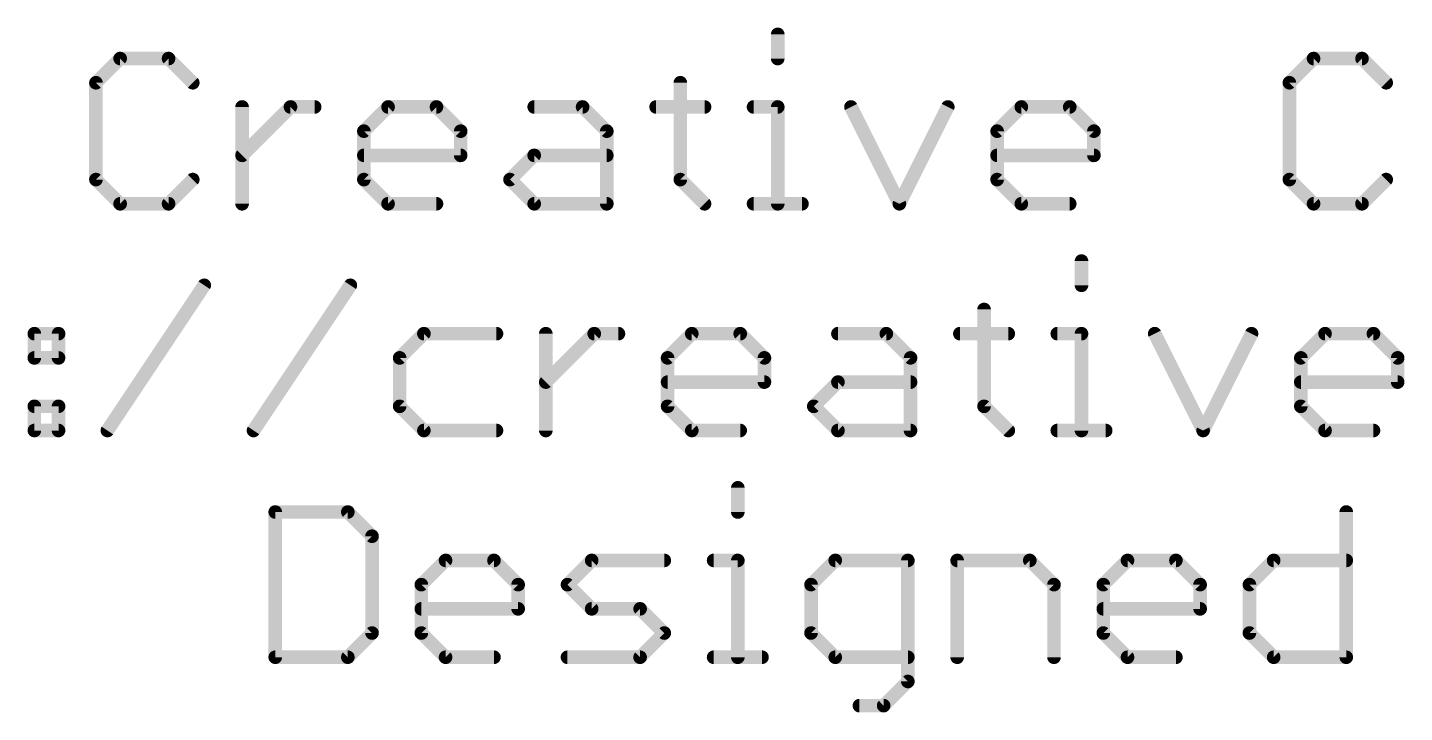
# Model space of a CAD drawing. Extents: x -37 to 70, y -23 to 28.
# Drawn here: x -7.78 to 7.65, y -23.4 to -15.73 of the extents above; entities that cross this region are included whole.
import ezdxf

# ---------------------------------------------------------------- set-up
doc = ezdxf.new("R2010")
doc.units = 0
doc.layers.add('51', color=53, linetype='CONTINUOUS')

msp = doc.modelspace()

# ---------------------------------------------------------------- linework, layer by layer
at = {"layer": '51', "const_width": 0.1524}
for points in [[(0.6262, -15.8056), (0.6262, -16.0768)], [(-6.741, -16.0768), (-7.0121, -16.348)], [(-6.1986, -16.0768), (-6.741, -16.0768)], [(-5.9275, -16.348), (-6.1986, -16.0768)], [(6.6291, -16.0768), (6.358, -16.348)], [(7.1715, -16.0768), (6.6291, -16.0768)], [(7.4426, -16.348), (7.1715, -16.0768)], [(-7.0121, -16.348), (-7.0121, -17.4326)], [(-0.4652, -16.348), (-0.4652, -17.4326)], [(6.358, -16.348), (6.358, -17.4326)], [(-5.375, -17.7038), (-5.375, -16.6191)], [(-5.375, -17.1615), (-4.8326, -16.6191)], [(-4.8326, -16.6191), (-4.5615, -16.6191)], [(-4.0107, -16.8903), (-3.7395, -16.6191)], [(-3.7395, -16.6191), (-3.1972, -16.6191)], [(-3.1972, -16.6191), (-2.926, -16.8903)], [(-2.1024, -16.6191), (-1.56, -16.6191)], [(-1.56, -16.6191), (-1.2889, -16.8903)], [(-0.7364, -16.6191), (-0.194, -16.6191)], [(0.3551, -16.6191), (0.6262, -16.6191)], [(0.6262, -16.6191), (0.6262, -17.7038)], [(1.4465, -16.6191), (1.9888, -17.7038)], [(1.9888, -17.7038), (2.5312, -16.6191)], [(3.0837, -16.8903), (3.3548, -16.6191)], [(3.3548, -16.6191), (3.8972, -16.6191)], [(3.8972, -16.6191), (4.1683, -16.8903)], [(-4.0107, -17.4326), (-4.0107, -16.8903)], [(-2.926, -16.8903), (-2.926, -17.1615)], [(-1.2889, -16.8903), (-1.2889, -17.7038)], [(3.0837, -17.4326), (3.0837, -16.8903)], [(4.1683, -16.8903), (4.1683, -17.1615)], [(-2.926, -17.1615), (-4.0107, -17.1615)], [(-2.3735, -17.4326), (-2.1024, -17.1615)], [(-2.1024, -17.1615), (-1.2889, -17.1615)], [(4.1683, -17.1615), (3.0837, -17.1615)], [(-7.0121, -17.4326), (-6.741, -17.7038)], [(-6.1986, -17.7038), (-5.9275, -17.4326)], [(-3.7395, -17.7038), (-4.0107, -17.4326)], [(-2.1024, -17.7038), (-2.3735, -17.4326)], [(-0.4652, -17.4326), (-0.194, -17.7038)], [(3.3548, -17.7038), (3.0837, -17.4326)], [(6.358, -17.4326), (6.6291, -17.7038)], [(7.1715, -17.7038), (7.4426, -17.4326)], [(-6.741, -17.7038), (-6.1986, -17.7038)], [(-3.1972, -17.7038), (-3.7395, -17.7038)], [(-1.2889, -17.7038), (-2.1024, -17.7038)], [(0.3551, -17.7038), (0.8974, -17.7038)], [(3.8972, -17.7038), (3.3548, -17.7038)], [(6.6291, -17.7038), (7.1715, -17.7038)], [(4.029, -18.3456), (4.029, -18.6168)], [(-6.8837, -20.2438), (-5.7991, -18.6168)], [(-5.2466, -20.2438), (-4.1619, -18.6168)], [(2.9375, -18.888), (2.9375, -19.9726)], [(-7.7023, -19.1591), (-7.4311, -19.1591)], [(-7.7023, -19.4303), (-7.7023, -19.1591)], [(-7.4311, -19.1591), (-7.4311, -19.4303)], [(-3.3382, -19.1591), (-3.6094, -19.4303)], [(-2.5248, -19.1591), (-3.3382, -19.1591)], [(-1.9723, -20.2438), (-1.9723, -19.1591)], [(-1.9723, -19.7015), (-1.4299, -19.1591)], [(-1.4299, -19.1591), (-1.1588, -19.1591)], [(-0.608, -19.4303), (-0.3368, -19.1591)], [(-0.3368, -19.1591), (0.2055, -19.1591)], [(0.2055, -19.1591), (0.4767, -19.4303)], [(1.3004, -19.1591), (1.8427, -19.1591)], [(1.8427, -19.1591), (2.1139, -19.4303)], [(2.6664, -19.1591), (3.2087, -19.1591)], [(3.7578, -19.1591), (4.029, -19.1591)], [(4.029, -19.1591), (4.029, -20.2438)], [(4.8492, -19.1591), (5.3916, -20.2438)], [(5.3916, -20.2438), (5.9339, -19.1591)], [(6.4864, -19.4303), (6.7576, -19.1591)], [(6.7576, -19.1591), (7.2999, -19.1591)], [(7.2999, -19.1591), (7.571, -19.4303)], [(-7.4311, -19.4303), (-7.7023, -19.4303)], [(-3.6094, -19.4303), (-3.6094, -19.9726)], [(-0.608, -19.9726), (-0.608, -19.4303)], [(0.4767, -19.4303), (0.4767, -19.7015)], [(2.1139, -19.4303), (2.1139, -20.2438)], [(6.4864, -19.9726), (6.4864, -19.4303)], [(7.571, -19.4303), (7.571, -19.7015)], [(0.4767, -19.7015), (-0.608, -19.7015)], [(1.0292, -19.9726), (1.3004, -19.7015)], [(1.3004, -19.7015), (2.1139, -19.7015)], [(7.571, -19.7015), (6.4864, -19.7015)], [(-7.7023, -19.9726), (-7.4311, -19.9726)], [(-7.7023, -20.2438), (-7.7023, -19.9726)], [(-7.4311, -19.9726), (-7.4311, -20.2438)], [(-3.6094, -19.9726), (-3.3382, -20.2438)], [(-0.3368, -20.2438), (-0.608, -19.9726)], [(1.3004, -20.2438), (1.0292, -19.9726)], [(2.9375, -19.9726), (3.2087, -20.2438)], [(6.7576, -20.2438), (6.4864, -19.9726)], [(-7.4311, -20.2438), (-7.7023, -20.2438)], [(-3.3382, -20.2438), (-2.5248, -20.2438)], [(0.2055, -20.2438), (-0.3368, -20.2438)], [(2.1139, -20.2438), (1.3004, -20.2438)], [(3.7578, -20.2438), (4.3001, -20.2438)], [(7.2999, -20.2438), (6.7576, -20.2438)], [(0.1788, -20.8856), (0.1788, -21.1568)], [(-5.0038, -21.1568), (-5.0038, -22.7838)], [(-4.1903, -21.1568), (-5.0038, -21.1568)], [(-3.9191, -21.428), (-4.1903, -21.1568)], [(6.9952, -21.1568), (6.9952, -22.7838)], [(-3.9191, -22.5126), (-3.9191, -21.428)], [(-3.3666, -21.9703), (-3.0955, -21.6991)], [(-3.0955, -21.6991), (-2.5532, -21.6991)], [(-2.5532, -21.6991), (-2.282, -21.9703)], [(-1.7295, -21.9703), (-1.4583, -21.6991)], [(-1.4583, -21.6991), (-0.6448, -21.6991)], [(-0.0923, -21.6991), (0.1788, -21.6991)], [(0.1788, -21.6991), (0.1788, -22.7838)], [(1.2703, -21.6991), (0.9991, -21.9703)], [(2.0838, -21.6991), (1.2703, -21.6991)], [(2.0838, -23.055), (2.0838, -21.6991)], [(2.6363, -22.7838), (2.6363, -21.6991)], [(2.6363, -21.6991), (3.4498, -21.6991)], [(3.4498, -21.6991), (3.7209, -21.9703)], [(4.2734, -21.9703), (4.5446, -21.6991)], [(4.5446, -21.6991), (5.0869, -21.6991)], [(5.0869, -21.6991), (5.3581, -21.9703)], [(5.9106, -21.9703), (6.1817, -21.6991)], [(6.1817, -21.6991), (6.9952, -21.6991)], [(-3.3666, -22.5126), (-3.3666, -21.9703)], [(-2.282, -21.9703), (-2.282, -22.2415)], [(-1.4583, -22.2415), (-1.7295, -21.9703)], [(0.9991, -21.9703), (0.9991, -22.5126)], [(3.7209, -21.9703), (3.7209, -22.7838)], [(4.2734, -22.5126), (4.2734, -21.9703)], [(5.3581, -21.9703), (5.3581, -22.2415)], [(5.9106, -22.5126), (5.9106, -21.9703)], [(-2.282, -22.2415), (-3.3666, -22.2415)], [(-0.916, -22.2415), (-1.4583, -22.2415)], [(-0.6448, -22.5126), (-0.916, -22.2415)], [(5.3581, -22.2415), (4.2734, -22.2415)], [(-4.1903, -22.7838), (-3.9191, -22.5126)], [(-3.0955, -22.7838), (-3.3666, -22.5126)], [(-0.916, -22.7838), (-0.6448, -22.5126)], [(0.9991, -22.5126), (1.2703, -22.7838)], [(4.5446, -22.7838), (4.2734, -22.5126)], [(6.1817, -22.7838), (5.9106, -22.5126)], [(-5.0038, -22.7838), (-4.1903, -22.7838)], [(-2.5532, -22.7838), (-3.0955, -22.7838)], [(-1.7295, -22.7838), (-0.916, -22.7838)], [(-0.0923, -22.7838), (0.45, -22.7838)], [(1.2703, -22.7838), (2.0838, -22.7838)], [(5.0869, -22.7838), (4.5446, -22.7838)], [(6.9952, -22.7838), (6.1817, -22.7838)], [(1.8126, -23.3261), (2.0838, -23.055)], [(1.5414, -23.3261), (1.8126, -23.3261)]]:
    msp.add_lwpolyline(points, dxfattribs=at)
at = {"layer": '51', "const_width": 0.0762}
for points in [[(0.6643, -15.8056, 1), (0.5881, -15.8056)], [(-6.741, -16.0387, 1), (-6.741, -16.1149)], [(-6.714, -16.1038, 1), (-6.7679, -16.0499)], [(-6.1717, -16.0499, 1), (-6.2256, -16.1038)], [(-6.1986, -16.1149, 1), (-6.1986, -16.0387)], [(0.5881, -16.0768, 1), (0.6643, -16.0768)], [(6.6291, -16.0387, 1), (6.6291, -16.1149)], [(6.6561, -16.1038, 1), (6.6022, -16.0499)], [(7.1984, -16.0499, 1), (7.1445, -16.1038)], [(7.1715, -16.1149, 1), (7.1715, -16.0387)], [(-7.0391, -16.321, 1), (-6.9852, -16.3749)], [(-6.974, -16.348, 1), (-7.0502, -16.348)], [(-5.9544, -16.3749, 1), (-5.9005, -16.321)], [(-0.4271, -16.348, 1), (-0.5033, -16.348)], [(6.331, -16.321, 1), (6.3849, -16.3749)], [(6.3961, -16.348, 1), (6.3199, -16.348)], [(7.4157, -16.3749, 1), (7.4696, -16.321)], [(-5.3369, -16.6191, 1), (-5.4131, -16.6191)], [(-4.8326, -16.581, 1), (-4.8326, -16.6572)], [(-4.8057, -16.6461, 1), (-4.8596, -16.5922)], [(-4.5615, -16.6572, 1), (-4.5615, -16.581)], [(-3.7395, -16.581, 1), (-3.7395, -16.6572)], [(-3.7126, -16.6461, 1), (-3.7665, -16.5922)], [(-3.1702, -16.5922, 1), (-3.2241, -16.6461)], [(-3.1972, -16.6572, 1), (-3.1972, -16.581)], [(-2.1024, -16.581, 1), (-2.1024, -16.6572)], [(-1.5331, -16.5922, 1), (-1.587, -16.6461)], [(-1.56, -16.6572, 1), (-1.56, -16.581)], [(-0.7364, -16.581, 1), (-0.7364, -16.6572)], [(-0.194, -16.6572, 1), (-0.194, -16.581)], [(0.3551, -16.581, 1), (0.3551, -16.6572)], [(0.6643, -16.6191, 1), (0.5881, -16.6191)], [(0.6262, -16.6572, 1), (0.6262, -16.581)], [(1.4806, -16.6021, 1), (1.4124, -16.6362)], [(2.5652, -16.6362, 1), (2.4971, -16.6021)], [(3.3548, -16.581, 1), (3.3548, -16.6572)], [(3.3818, -16.6461, 1), (3.3279, -16.5922)], [(3.9241, -16.5922, 1), (3.8702, -16.6461)], [(3.8972, -16.6572, 1), (3.8972, -16.581)], [(-3.9726, -16.8903, 1), (-4.0488, -16.8903)], [(-4.0376, -16.8634, 1), (-3.9837, -16.9172)], [(-2.8879, -16.8903, 1), (-2.9641, -16.8903)], [(-2.953, -16.9172, 1), (-2.8991, -16.8634)], [(-1.2508, -16.8903, 1), (-1.327, -16.8903)], [(-1.3158, -16.9172, 1), (-1.2619, -16.8634)], [(3.1218, -16.8903, 1), (3.0456, -16.8903)], [(3.0567, -16.8634, 1), (3.1106, -16.9172)], [(4.2064, -16.8903, 1), (4.1302, -16.8903)], [(4.1414, -16.9172, 1), (4.1953, -16.8634)], [(-5.4019, -17.1345, 1), (-5.348, -17.1884)], [(-4.0107, -17.1234, 1), (-4.0107, -17.1996)], [(-2.926, -17.1996, 1), (-2.926, -17.1234)], [(-2.1024, -17.1234, 1), (-2.1024, -17.1996)], [(-2.0754, -17.1884, 1), (-2.1293, -17.1345)], [(-1.2889, -17.1996, 1), (-1.2889, -17.1234)], [(3.0837, -17.1234, 1), (3.0837, -17.1996)], [(4.1683, -17.1996, 1), (4.1683, -17.1234)], [(-2.9641, -17.1615, 1), (-2.8879, -17.1615)], [(4.1302, -17.1615, 1), (4.2064, -17.1615)], [(-6.9852, -17.4057, 1), (-7.0391, -17.4596)], [(-7.0502, -17.4326, 1), (-6.974, -17.4326)], [(-5.9005, -17.4596, 1), (-5.9544, -17.4057)], [(-3.9837, -17.4057, 1), (-4.0376, -17.4596)], [(-4.0488, -17.4326, 1), (-3.9726, -17.4326)], [(-2.3466, -17.4057, 1), (-2.4005, -17.4596)], [(-2.4005, -17.4057, 1), (-2.3466, -17.4596)], [(-0.4383, -17.4057, 1), (-0.4921, -17.4596)], [(-0.5033, -17.4326, 1), (-0.4271, -17.4326)], [(3.1106, -17.4057, 1), (3.0567, -17.4596)], [(3.0456, -17.4326, 1), (3.1218, -17.4326)], [(6.3849, -17.4057, 1), (6.331, -17.4596)], [(6.3199, -17.4326, 1), (6.3961, -17.4326)], [(7.4696, -17.4596, 1), (7.4157, -17.4057)], [(-6.741, -17.6657, 1), (-6.741, -17.7419)], [(-6.7679, -17.7307, 1), (-6.714, -17.6769)], [(-6.2256, -17.6769, 1), (-6.1717, -17.7307)], [(-6.1986, -17.7419, 1), (-6.1986, -17.6657)], [(-5.4131, -17.7038, 1), (-5.3369, -17.7038)], [(-3.7395, -17.6657, 1), (-3.7395, -17.7419)], [(-3.7665, -17.7307, 1), (-3.7126, -17.6769)], [(-3.1972, -17.7419, 1), (-3.1972, -17.6657)], [(-2.1024, -17.6657, 1), (-2.1024, -17.7419)], [(-2.1293, -17.7307, 1), (-2.0754, -17.6769)], [(-1.327, -17.7038, 1), (-1.2508, -17.7038)], [(-1.2889, -17.7419, 1), (-1.2889, -17.6657)], [(-0.221, -17.7307, 1), (-0.1671, -17.6769)], [(0.3551, -17.6657, 1), (0.3551, -17.7419)], [(0.5881, -17.7038, 1), (0.6643, -17.7038)], [(0.8974, -17.7419, 1), (0.8974, -17.6657)], [(1.9548, -17.6868, 1), (2.0229, -17.7208)], [(1.9548, -17.7208, 1), (2.0229, -17.6868)], [(3.3548, -17.6657, 1), (3.3548, -17.7419)], [(3.3279, -17.7307, 1), (3.3818, -17.6769)], [(3.8972, -17.7419, 1), (3.8972, -17.6657)], [(6.6291, -17.6657, 1), (6.6291, -17.7419)], [(6.6022, -17.7307, 1), (6.6561, -17.6769)], [(7.1445, -17.6769, 1), (7.1984, -17.7307)], [(7.1715, -17.7419, 1), (7.1715, -17.6657)], [(4.0671, -18.3456, 1), (3.9909, -18.3456)], [(-5.7674, -18.6379, 1), (-5.8308, -18.5957)], [(-4.1302, -18.6379, 1), (-4.1936, -18.5957)], [(3.9909, -18.6168, 1), (4.0671, -18.6168)], [(2.9756, -18.888, 1), (2.8994, -18.888)], [(-7.7023, -19.121, 1), (-7.7023, -19.1972)], [(-7.6642, -19.1591, 1), (-7.7404, -19.1591)], [(-7.393, -19.1591, 1), (-7.4692, -19.1591)], [(-7.4311, -19.1972, 1), (-7.4311, -19.121)], [(-3.3382, -19.121, 1), (-3.3382, -19.1972)], [(-3.3113, -19.1861, 1), (-3.3652, -19.1322)], [(-2.5248, -19.1972, 1), (-2.5248, -19.121)], [(-1.9342, -19.1591, 1), (-2.0104, -19.1591)], [(-1.4299, -19.121, 1), (-1.4299, -19.1972)], [(-1.403, -19.1861, 1), (-1.4569, -19.1322)], [(-1.1588, -19.1972, 1), (-1.1588, -19.121)], [(-0.3368, -19.121, 1), (-0.3368, -19.1972)], [(-0.3099, -19.1861, 1), (-0.3637, -19.1322)], [(0.2325, -19.1322, 1), (0.1786, -19.1861)], [(0.2055, -19.1972, 1), (0.2055, -19.121)], [(1.3004, -19.121, 1), (1.3004, -19.1972)], [(1.8696, -19.1322, 1), (1.8158, -19.1861)], [(1.8427, -19.1972, 1), (1.8427, -19.121)], [(2.6664, -19.121, 1), (2.6664, -19.1972)], [(3.2087, -19.1972, 1), (3.2087, -19.121)], [(3.7578, -19.121, 1), (3.7578, -19.1972)], [(4.0671, -19.1591, 1), (3.9909, -19.1591)], [(4.029, -19.1972, 1), (4.029, -19.121)], [(4.8833, -19.1421, 1), (4.8152, -19.1762)], [(5.968, -19.1762, 1), (5.8998, -19.1421)], [(6.7576, -19.121, 1), (6.7576, -19.1972)], [(6.7845, -19.1861, 1), (6.7306, -19.1322)], [(7.3268, -19.1322, 1), (7.2729, -19.1861)], [(7.2999, -19.1972, 1), (7.2999, -19.121)], [(-7.7023, -19.3922, 1), (-7.7023, -19.4684)], [(-7.7404, -19.4303, 1), (-7.6642, -19.4303)], [(-7.4692, -19.4303, 1), (-7.393, -19.4303)], [(-7.4311, -19.4684, 1), (-7.4311, -19.3922)], [(-3.5713, -19.4303, 1), (-3.6475, -19.4303)], [(-3.6364, -19.4034, 1), (-3.5825, -19.4572)], [(-0.5699, -19.4303, 1), (-0.6461, -19.4303)], [(-0.6349, -19.4034, 1), (-0.581, -19.4572)], [(0.5148, -19.4303, 1), (0.4386, -19.4303)], [(0.4498, -19.4572, 1), (0.5036, -19.4034)], [(2.152, -19.4303, 1), (2.0758, -19.4303)], [(2.0869, -19.4572, 1), (2.1408, -19.4034)], [(6.5245, -19.4303, 1), (6.4483, -19.4303)], [(6.4594, -19.4034, 1), (6.5133, -19.4572)], [(7.6091, -19.4303, 1), (7.5329, -19.4303)], [(7.5441, -19.4572, 1), (7.598, -19.4034)], [(-1.9992, -19.6745, 1), (-1.9453, -19.7284)], [(-0.608, -19.6634, 1), (-0.608, -19.7396)], [(0.4386, -19.7015, 1), (0.5148, -19.7015)], [(0.4767, -19.7396, 1), (0.4767, -19.6634)], [(1.3004, -19.6634, 1), (1.3004, -19.7396)], [(1.3273, -19.7284, 1), (1.2734, -19.6745)], [(2.1139, -19.7396, 1), (2.1139, -19.6634)], [(6.4864, -19.6634, 1), (6.4864, -19.7396)], [(7.5329, -19.7015, 1), (7.6091, -19.7015)], [(7.571, -19.7396, 1), (7.571, -19.6634)], [(-7.7023, -19.9345, 1), (-7.7023, -20.0107)], [(-7.6642, -19.9726, 1), (-7.7404, -19.9726)], [(-7.393, -19.9726, 1), (-7.4692, -19.9726)], [(-7.4311, -20.0107, 1), (-7.4311, -19.9345)], [(-3.5825, -19.9457, 1), (-3.6364, -19.9996)], [(-0.581, -19.9457, 1), (-0.6349, -19.9996)], [(1.0561, -19.9457, 1), (1.0023, -19.9996)], [(2.9645, -19.9457, 1), (2.9106, -19.9996)], [(6.5133, -19.9457, 1), (6.4594, -19.9996)], [(-3.6475, -19.9726, 1), (-3.5713, -19.9726)], [(-0.6461, -19.9726, 1), (-0.5699, -19.9726)], [(1.0023, -19.9457, 1), (1.0561, -19.9996)], [(2.8994, -19.9726, 1), (2.9756, -19.9726)], [(6.4483, -19.9726, 1), (6.5245, -19.9726)], [(-7.7023, -20.2057, 1), (-7.7023, -20.2819)], [(-7.7404, -20.2438, 1), (-7.6642, -20.2438)], [(-7.4692, -20.2438, 1), (-7.393, -20.2438)], [(-7.4311, -20.2819, 1), (-7.4311, -20.2057)], [(-6.9154, -20.2227, 1), (-6.852, -20.2649)], [(-5.2783, -20.2227, 1), (-5.2149, -20.2649)], [(-3.3382, -20.2057, 1), (-3.3382, -20.2819)], [(-3.3652, -20.2707, 1), (-3.3113, -20.2169)], [(-2.5248, -20.2819, 1), (-2.5248, -20.2057)], [(-2.0104, -20.2438, 1), (-1.9342, -20.2438)], [(-0.3368, -20.2057, 1), (-0.3368, -20.2819)], [(-0.3637, -20.2707, 1), (-0.3099, -20.2169)], [(0.2055, -20.2819, 1), (0.2055, -20.2057)], [(1.3004, -20.2057, 1), (1.3004, -20.2819)], [(1.2734, -20.2707, 1), (1.3273, -20.2169)], [(2.0758, -20.2438, 1), (2.152, -20.2438)], [(2.1139, -20.2819, 1), (2.1139, -20.2057)], [(3.1817, -20.2707, 1), (3.2356, -20.2169)], [(3.7578, -20.2057, 1), (3.7578, -20.2819)], [(3.9909, -20.2438, 1), (4.0671, -20.2438)], [(4.3001, -20.2819, 1), (4.3001, -20.2057)], [(5.3575, -20.2268, 1), (5.4256, -20.2608)], [(5.3575, -20.2608, 1), (5.4256, -20.2268)], [(6.7576, -20.2057, 1), (6.7576, -20.2819)], [(6.7306, -20.2707, 1), (6.7845, -20.2169)], [(7.2999, -20.2819, 1), (7.2999, -20.2057)], [(0.2169, -20.8856, 1), (0.1407, -20.8856)], [(-4.9657, -21.1568, 1), (-5.0419, -21.1568)], [(-5.0038, -21.1187, 1), (-5.0038, -21.1949)], [(-4.1634, -21.1299, 1), (-4.2172, -21.1838)], [(-4.1903, -21.1949, 1), (-4.1903, -21.1187)], [(0.1407, -21.1568, 1), (0.2169, -21.1568)], [(7.0333, -21.1568, 1), (6.9571, -21.1568)], [(-3.881, -21.428, 1), (-3.9572, -21.428)], [(-3.9461, -21.4549, 1), (-3.8922, -21.401)], [(-3.0955, -21.661, 1), (-3.0955, -21.7372)], [(-3.0685, -21.7261, 1), (-3.1224, -21.6722)], [(-2.5262, -21.6722, 1), (-2.5801, -21.7261)], [(-2.5532, -21.7372, 1), (-2.5532, -21.661)], [(-1.4583, -21.661, 1), (-1.4583, -21.7372)], [(-1.4314, -21.7261, 1), (-1.4853, -21.6722)], [(-0.6448, -21.7372, 1), (-0.6448, -21.661)], [(-0.0923, -21.661, 1), (-0.0923, -21.7372)], [(0.2169, -21.6991, 1), (0.1407, -21.6991)], [(0.1788, -21.7372, 1), (0.1788, -21.661)], [(1.2703, -21.661, 1), (1.2703, -21.7372)], [(1.2972, -21.7261, 1), (1.2433, -21.6722)], [(2.1219, -21.6991, 1), (2.0457, -21.6991)], [(2.0838, -21.7372, 1), (2.0838, -21.661)], [(2.6744, -21.6991, 1), (2.5982, -21.6991)], [(2.6363, -21.661, 1), (2.6363, -21.7372)], [(3.4767, -21.6722, 1), (3.4228, -21.7261)], [(3.4498, -21.7372, 1), (3.4498, -21.661)], [(4.5446, -21.661, 1), (4.5446, -21.7372)], [(4.5715, -21.7261, 1), (4.5176, -21.6722)], [(5.1139, -21.6722, 1), (5.06, -21.7261)], [(5.0869, -21.7372, 1), (5.0869, -21.661)], [(6.1817, -21.661, 1), (6.1817, -21.7372)], [(6.2087, -21.7261, 1), (6.1548, -21.6722)], [(6.9952, -21.7372, 1), (6.9952, -21.661)], [(-3.3285, -21.9703, 1), (-3.4047, -21.9703)], [(-2.2439, -21.9703, 1), (-2.3201, -21.9703)], [(-1.7025, -21.9434, 1), (-1.7564, -21.9972)], [(1.0372, -21.9703, 1), (0.961, -21.9703)], [(3.759, -21.9703, 1), (3.6828, -21.9703)], [(4.3115, -21.9703, 1), (4.2353, -21.9703)], [(5.3962, -21.9703, 1), (5.32, -21.9703)], [(5.9487, -21.9703, 1), (5.8725, -21.9703)], [(-3.3936, -21.9434, 1), (-3.3397, -21.9972)], [(-2.3089, -21.9972, 1), (-2.255, -21.9434)], [(-1.7564, -21.9434, 1), (-1.7025, -21.9972)], [(0.9722, -21.9434, 1), (1.026, -21.9972)], [(3.694, -21.9972, 1), (3.7479, -21.9434)], [(4.2465, -21.9434, 1), (4.3004, -21.9972)], [(5.3311, -21.9972, 1), (5.385, -21.9434)], [(5.8836, -21.9434, 1), (5.9375, -21.9972)], [(-3.3666, -22.2034, 1), (-3.3666, -22.2796)], [(-2.3201, -22.2415, 1), (-2.2439, -22.2415)], [(-2.282, -22.2796, 1), (-2.282, -22.2034)], [(-1.4583, -22.2034, 1), (-1.4583, -22.2796)], [(-1.4853, -22.2684, 1), (-1.4314, -22.2145)], [(-0.8891, -22.2145, 1), (-0.9429, -22.2684)], [(-0.916, -22.2796, 1), (-0.916, -22.2034)], [(4.2734, -22.2034, 1), (4.2734, -22.2796)], [(5.32, -22.2415, 1), (5.3962, -22.2415)], [(5.3581, -22.2796, 1), (5.3581, -22.2034)], [(-3.9572, -22.5126, 1), (-3.881, -22.5126)], [(-3.8922, -22.5396, 1), (-3.9461, -22.4857)], [(-3.3397, -22.4857, 1), (-3.3936, -22.5396)], [(-3.4047, -22.5126, 1), (-3.3285, -22.5126)], [(-0.6179, -22.5396, 1), (-0.6718, -22.4857)], [(-0.6718, -22.5396, 1), (-0.6179, -22.4857)], [(1.026, -22.4857, 1), (0.9722, -22.5396)], [(0.961, -22.5126, 1), (1.0372, -22.5126)], [(4.3004, -22.4857, 1), (4.2465, -22.5396)], [(4.2353, -22.5126, 1), (4.3115, -22.5126)], [(5.9375, -22.4857, 1), (5.8836, -22.5396)], [(5.8725, -22.5126, 1), (5.9487, -22.5126)], [(-5.0038, -22.7457, 1), (-5.0038, -22.8219)], [(-5.0419, -22.7838, 1), (-4.9657, -22.7838)], [(-4.2172, -22.7569, 1), (-4.1634, -22.8107)], [(-4.1903, -22.8219, 1), (-4.1903, -22.7457)], [(-3.0955, -22.7457, 1), (-3.0955, -22.8219)], [(-3.1224, -22.8107, 1), (-3.0685, -22.7569)], [(-2.5532, -22.8219, 1), (-2.5532, -22.7457)], [(-1.7295, -22.7457, 1), (-1.7295, -22.8219)], [(-0.9429, -22.7569, 1), (-0.8891, -22.8107)], [(-0.916, -22.8219, 1), (-0.916, -22.7457)], [(-0.0923, -22.7457, 1), (-0.0923, -22.8219)], [(0.1407, -22.7838, 1), (0.2169, -22.7838)], [(0.45, -22.8219, 1), (0.45, -22.7457)], [(1.2703, -22.7457, 1), (1.2703, -22.8219)], [(1.2433, -22.8107, 1), (1.2972, -22.7569)], [(2.0838, -22.8219, 1), (2.0838, -22.7457)], [(2.5982, -22.7838, 1), (2.6744, -22.7838)], [(3.6828, -22.7838, 1), (3.759, -22.7838)], [(4.5446, -22.7457, 1), (4.5446, -22.8219)], [(4.5176, -22.8107, 1), (4.5715, -22.7569)], [(5.0869, -22.8219, 1), (5.0869, -22.7457)], [(6.1817, -22.7457, 1), (6.1817, -22.8219)], [(6.1548, -22.8107, 1), (6.2087, -22.7569)], [(6.9571, -22.7838, 1), (7.0333, -22.7838)], [(6.9952, -22.8219, 1), (6.9952, -22.7457)], [(2.1107, -23.0819, 1), (2.0568, -23.028)], [(2.0457, -23.055, 1), (2.1219, -23.055)], [(1.5414, -23.288, 1), (1.5414, -23.3642)], [(1.7857, -23.2992, 1), (1.8395, -23.3531)], [(1.8126, -23.3642, 1), (1.8126, -23.288)]]:
    msp.add_lwpolyline(points, format="xyb", dxfattribs=at)

doc.saveas('drawing.dxf')
